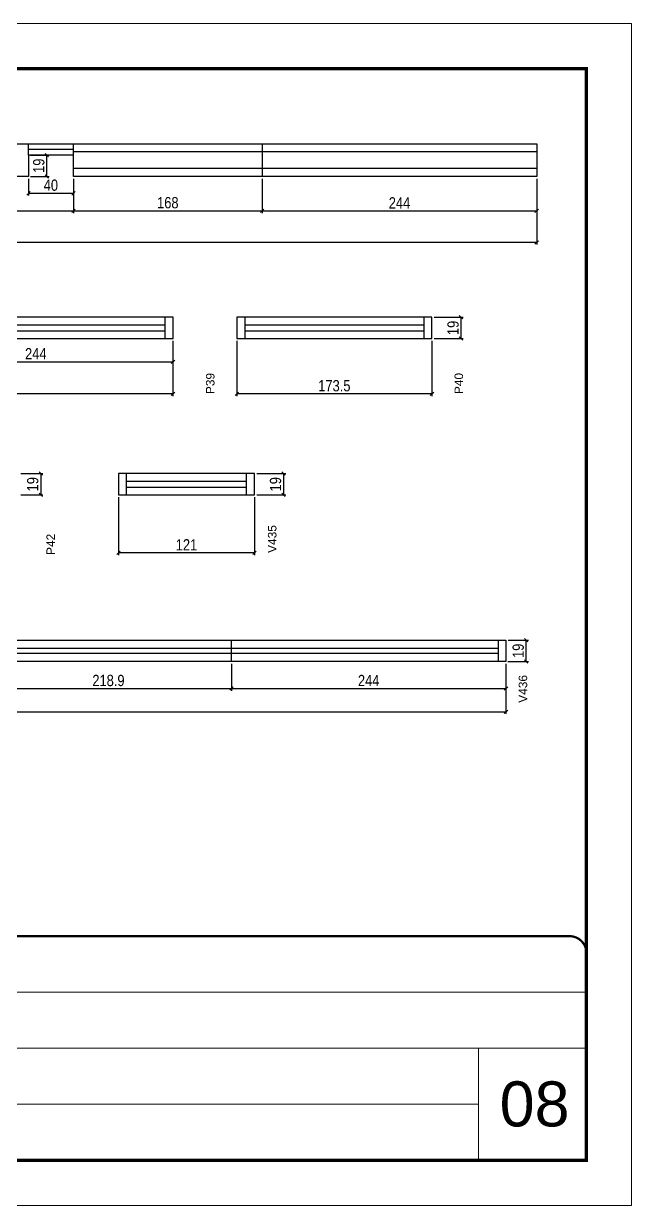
# Model space of a CAD drawing. Extents: x -3394 to 16474, y 3662 to 14397.
# Drawn here: x 9972 to 10512, y 12198 to 13248 of the extents above; entities that cross this region are included whole.
import ezdxf

# ---------------------------------------------------------------- set-up
doc = ezdxf.new("R2010")
doc.units = 0
doc.linetypes.add('CONTINUO', pattern=[0])
doc.linetypes.add('DASHED', pattern=[0.75, 0.5, -0.25])
doc.layers.get('0').update_dxf_attribs({"linetype": 'CONTINUOUS'})
doc.layers.get('Defpoints').update_dxf_attribs({"linetype": 'CONTINUOUS'})
for name, color, linetype, lineweight in [('CARIMBO', 255, 'CONTINUOUS', 9), ('Folhas', 255, 'CONTINUOUS', 9), ('SARRAFO DE PRESSAO', 251, 'DASHED', 9)]:
    doc.layers.add(name, color=color, linetype=linetype, lineweight=lineweight)
for name, color, linetype in [('COTA', 241, 'CONTINUOUS'), ('NOMENCLATURA', 7, 'CONTINUOUS'), ('Painéis', 200, 'CONTINUOUS'), ('SARR_2.2x7', 40, 'CONTINUOUS'), ('SARR_EDITAR', 141, 'CONTINUOUS')]:
    doc.layers.add(name, color=color, linetype=linetype)
doc.styles.add('ARIAL', font='arial.ttf')
doc.styles.add('COTA TECNICA', font='techl___.ttf', dxfattribs={"height": 10})
doc.dimstyles.new('PAINEL', dxfattribs={"dimtxt": 10, "dimasz": 3, "dimexe": 3, "dimexo": 3, "dimgap": 3, "dimtad": 1, "dimdec": 1, "dimzin": 12, "dimdsep": 46, "dimtxsty": 'COTA TECNICA', "dimblk1": 'OBLIQUE', "dimblk2": 'OBLIQUE', "dimsah": 1, "dimcen": 0.9, "dimclrd": 4, "dimclre": 4, "dimclrt": 240, "dimadec": 1, "dimazin": 3, "dimtfac": 1, "dimtdec": 1, "dimtmove": 0, "dimatfit": 3, "dimfxl": 1, "dimtolj": 1, "dimtzin": 12, "dimarcsym": 0})

# ---------------------------------------------------------------- blocks, each defined once
blk = doc.blocks.new('9999999999')
at = {"color": 30, "linetype": 'CONTINUO'}
for p, q in [((98564.6, 34379.6), (99584, 34379.6)), ((98564.6, 34329.8), (99488, 34329.8)), ((99584, 34329.8), (99488, 34329.8)), ((99488, 34329.8), (99488, 34230.2)), ((98564.6, 34280), (99488, 34280))]:
    blk.add_line(p, q, dxfattribs=at)
at = {"color": 30, "linetype": 'CONTINUO', "const_width": 2}
blk.add_lwpolyline([(99584, 34230.2), (99584, 34414.4, 0.414214), (99569, 34429.4), (98229, 34429.4, 0.414214), (98214, 34414.4), (98214, 34245.2, 0.414214), (98229, 34230.2), (99584, 34230.2)], format="xyb", dxfattribs=at)
at = {"layer": 'Folhas'}
blk.add_lwpolyline([(98139, 34190.2), (99624, 34190.2), (99624, 35240.2), (98139, 35240.2)], close=True, dxfattribs=at)
at = {"layer": 'Folhas', "color": 30, "const_width": 3}
blk.add_lwpolyline([(98214, 34230.2), (99584, 34230.2), (99584, 35200.2), (98214, 35200.2)], close=True, dxfattribs=at)
blk = doc.blocks.new('_Oblique')
at = {"color": 0, "linetype": 'ByBlock', "lineweight": -2}
blk.add_line((-0.5, -0.5), (0.5, 0.5), dxfattribs=at)
blk = doc.blocks.new('*D98')
at = {"layer": 'COTA', "color": 4, "linetype": 'Continuous', "lineweight": -2, "transparency": 16777216}
for p, q in [((9831.5, 13110.2), (9831.5, 13079.7)), ((10016, 13110.2), (10016, 13079.7)), ((9831.5, 13081.7), (10016, 13081.7))]:
    blk.add_line(p, q, dxfattribs=at)
at = {"layer": 'Defpoints', "color": 0, "linetype": 'Continuous', "transparency": 16777216}
for p in [(9831.5, 13112.2), (10016, 13112.2), (10016, 13081.7)]:
    blk.add_point(p, dxfattribs=at)
at = {"layer": 'COTA', "color": 4, "linetype": 'Continuous', "lineweight": -2, "transparency": 16777216, "xscale": 3, "yscale": 3, "zscale": 3, "rotation": 180}
blk.add_blockref('_Oblique', (9831.5, 13081.7), dxfattribs=at)
at = {"layer": 'COTA', "color": 4, "linetype": 'Continuous', "lineweight": -2, "transparency": 16777216, "xscale": 3, "yscale": 3, "zscale": 3}
blk.add_blockref('_Oblique', (10016, 13081.7), dxfattribs=at)
at = {"layer": 'COTA', "color": 240, "linetype": 'Continuous', "transparency": 16777216, "insert": (9923.7, 13088.8), "char_height": 10, "attachment_point": 5, "style": 'COTA TECNICA'}
blk.add_mtext('\\A1;184.6', dxfattribs=at)
blk = doc.blocks.new('*D99')
at = {"layer": 'COTA', "color": 4, "linetype": 'Continuous', "lineweight": -2, "transparency": 16777216}
for p, q in [((10016, 13110.2), (10016, 13079.7)), ((10184, 13110.2), (10184, 13079.7)), ((10016, 13081.7), (10184, 13081.7))]:
    blk.add_line(p, q, dxfattribs=at)
at = {"layer": 'Defpoints', "color": 0, "linetype": 'Continuous', "transparency": 16777216}
for p in [(10016, 13112.2), (10184, 13112.2), (10184, 13081.7)]:
    blk.add_point(p, dxfattribs=at)
at = {"layer": 'COTA', "color": 4, "linetype": 'Continuous', "lineweight": -2, "transparency": 16777216, "xscale": 3, "yscale": 3, "zscale": 3, "rotation": 180}
blk.add_blockref('_Oblique', (10016, 13081.7), dxfattribs=at)
at = {"layer": 'COTA', "color": 4, "linetype": 'Continuous', "lineweight": -2, "transparency": 16777216, "xscale": 3, "yscale": 3, "zscale": 3}
blk.add_blockref('_Oblique', (10184, 13081.7), dxfattribs=at)
at = {"layer": 'COTA', "color": 240, "linetype": 'Continuous', "transparency": 16777216, "insert": (10100, 13088.8), "char_height": 10, "attachment_point": 5, "style": 'COTA TECNICA'}
blk.add_mtext('\\A1;168', dxfattribs=at)
blk = doc.blocks.new('*D100')
at = {"layer": 'COTA', "color": 4, "linetype": 'Continuous', "lineweight": -2, "transparency": 16777216}
for p, q in [((10184, 13110.2), (10184, 13079.7)), ((10428, 13110.2), (10428, 13079.7)), ((10184, 13081.7), (10428, 13081.7))]:
    blk.add_line(p, q, dxfattribs=at)
at = {"layer": 'Defpoints', "color": 0, "linetype": 'Continuous', "transparency": 16777216}
for p in [(10184, 13112.2), (10428, 13112.2), (10428, 13081.7)]:
    blk.add_point(p, dxfattribs=at)
at = {"layer": 'COTA', "color": 4, "linetype": 'Continuous', "lineweight": -2, "transparency": 16777216, "xscale": 3, "yscale": 3, "zscale": 3, "rotation": 180}
blk.add_blockref('_Oblique', (10184, 13081.7), dxfattribs=at)
at = {"layer": 'COTA', "color": 4, "linetype": 'Continuous', "lineweight": -2, "transparency": 16777216, "xscale": 3, "yscale": 3, "zscale": 3}
blk.add_blockref('_Oblique', (10428, 13081.7), dxfattribs=at)
at = {"layer": 'COTA', "color": 240, "linetype": 'Continuous', "transparency": 16777216, "insert": (10306, 13088.7), "char_height": 10, "attachment_point": 5, "style": 'COTA TECNICA'}
blk.add_mtext('\\A1;244', dxfattribs=at)
blk = doc.blocks.new('*D101')
at = {"layer": 'COTA', "color": 4, "linetype": 'Continuous', "lineweight": -2, "transparency": 16777216}
for p, q in [((9174, 13110.2), (9174, 13051.6)), ((10428, 13110.2), (10428, 13051.6)), ((10428, 13053.6), (9174, 13053.6))]:
    blk.add_line(p, q, dxfattribs=at)
at = {"layer": 'Defpoints', "color": 0, "linetype": 'Continuous', "transparency": 16777216}
for p in [(9174, 13112.2), (10428, 13112.2), (9174, 13053.6)]:
    blk.add_point(p, dxfattribs=at)
at = {"layer": 'COTA', "color": 4, "linetype": 'Continuous', "lineweight": -2, "transparency": 16777216, "xscale": 3, "yscale": 3, "zscale": 3, "rotation": 180}
blk.add_blockref('_Oblique', (9174, 13053.6), dxfattribs=at)
at = {"layer": 'COTA', "color": 4, "linetype": 'Continuous', "lineweight": -2, "transparency": 16777216, "xscale": 3, "yscale": 3, "zscale": 3}
blk.add_blockref('_Oblique', (10428, 13053.6), dxfattribs=at)
at = {"layer": 'COTA', "color": 240, "linetype": 'Continuous', "transparency": 16777216, "insert": (9801, 13060.7), "char_height": 10, "attachment_point": 5, "style": 'COTA TECNICA'}
blk.add_mtext('\\A1;1254', dxfattribs=at)
blk = doc.blocks.new('*D113')
at = {"layer": 'COTA', "color": 4, "linetype": 'Continuous', "lineweight": -2, "transparency": 16777216}
for p, q in [((9976, 13110.2), (9976, 13095.2)), ((10016, 13110.2), (10016, 13095.2)), ((9976, 13097.2), (10016, 13097.2))]:
    blk.add_line(p, q, dxfattribs=at)
at = {"layer": 'Defpoints', "color": 0, "linetype": 'Continuous', "transparency": 16777216}
for p in [(9976, 13112.2), (10016, 13112.2), (10016, 13097.2)]:
    blk.add_point(p, dxfattribs=at)
at = {"layer": 'COTA', "color": 4, "linetype": 'Continuous', "lineweight": -2, "transparency": 16777216, "xscale": 3, "yscale": 3, "zscale": 3, "rotation": 180}
blk.add_blockref('_Oblique', (9976, 13097.2), dxfattribs=at)
at = {"layer": 'COTA', "color": 4, "linetype": 'Continuous', "lineweight": -2, "transparency": 16777216, "xscale": 3, "yscale": 3, "zscale": 3}
blk.add_blockref('_Oblique', (10016, 13097.2), dxfattribs=at)
at = {"layer": 'COTA', "color": 240, "linetype": 'Continuous', "transparency": 16777216, "insert": (9996, 13104.4), "char_height": 10, "attachment_point": 5, "style": 'COTA TECNICA'}
blk.add_mtext('\\A1;40', dxfattribs=at)
blk = doc.blocks.new('*D114')
at = {"layer": 'COTA', "color": 4, "linetype": 'Continuous', "lineweight": -2, "transparency": 16777216}
for p, q in [((9978, 13131.2), (9994.4, 13131.2)), ((9992.4, 13112.2), (9992.4, 13131.2)), ((9978, 13112.2), (9994.4, 13112.2))]:
    blk.add_line(p, q, dxfattribs=at)
at = {"layer": 'Defpoints', "color": 0, "linetype": 'Continuous', "transparency": 16777216}
for p in [(9976, 13131.2), (9992.4, 13131.2), (9976, 13112.2)]:
    blk.add_point(p, dxfattribs=at)
at = {"layer": 'COTA', "color": 4, "linetype": 'Continuous', "lineweight": -2, "transparency": 16777216, "xscale": 3, "yscale": 3, "zscale": 3}
for p, rotation in [((9992.4, 13131.2), 90), ((9992.4, 13112.2), 270)]:
    blk.add_blockref('_Oblique', p, dxfattribs=dict(at, rotation=rotation))
at = {"layer": 'COTA', "color": 240, "linetype": 'Continuous', "transparency": 16777216, "insert": (9985.3, 13121.7), "char_height": 10, "attachment_point": 5, "rotation": 90, "style": 'COTA TECNICA'}
blk.add_mtext('\\A1;19', dxfattribs=at)
blk = doc.blocks.new('*D116')
at = {"layer": 'COTA', "color": 4, "linetype": 'Continuous', "lineweight": -2, "transparency": 16777216}
for p, q in [((9860.6, 12966.1), (9860.6, 12945.6)), ((10104.6, 12966.1), (10104.6, 12945.6)), ((9860.6, 12947.6), (10104.6, 12947.6))]:
    blk.add_line(p, q, dxfattribs=at)
at = {"layer": 'Defpoints', "color": 0, "linetype": 'Continuous', "transparency": 16777216}
for p in [(9860.6, 12968.1), (10104.6, 12968.1), (10104.6, 12947.6)]:
    blk.add_point(p, dxfattribs=at)
at = {"layer": 'COTA', "color": 4, "linetype": 'Continuous', "lineweight": -2, "transparency": 16777216, "xscale": 3, "yscale": 3, "zscale": 3, "rotation": 180}
blk.add_blockref('_Oblique', (9860.6, 12947.6), dxfattribs=at)
at = {"layer": 'COTA', "color": 4, "linetype": 'Continuous', "lineweight": -2, "transparency": 16777216, "xscale": 3, "yscale": 3, "zscale": 3}
blk.add_blockref('_Oblique', (10104.6, 12947.6), dxfattribs=at)
at = {"layer": 'COTA', "color": 240, "linetype": 'Continuous', "transparency": 16777216, "insert": (9982.6, 12954.7), "char_height": 10, "attachment_point": 5, "style": 'COTA TECNICA'}
blk.add_mtext('\\A1;244', dxfattribs=at)
blk = doc.blocks.new('*D117')
at = {"layer": 'COTA', "color": 4, "linetype": 'Continuous', "lineweight": -2, "transparency": 16777216}
for p, q in [((9635.1, 12966.1), (9635.1, 12917)), ((10104.6, 12966.1), (10104.6, 12917)), ((10104.6, 12919), (9635.1, 12919))]:
    blk.add_line(p, q, dxfattribs=at)
at = {"layer": 'Defpoints', "color": 0, "linetype": 'Continuous', "transparency": 16777216}
for p in [(9635.1, 12968.1), (10104.6, 12968.1), (9635.1, 12919)]:
    blk.add_point(p, dxfattribs=at)
at = {"layer": 'COTA', "color": 4, "linetype": 'Continuous', "lineweight": -2, "transparency": 16777216, "xscale": 3, "yscale": 3, "zscale": 3, "rotation": 180}
blk.add_blockref('_Oblique', (9635.1, 12919), dxfattribs=at)
at = {"layer": 'COTA', "color": 4, "linetype": 'Continuous', "lineweight": -2, "transparency": 16777216, "xscale": 3, "yscale": 3, "zscale": 3}
blk.add_blockref('_Oblique', (10104.6, 12919), dxfattribs=at)
at = {"layer": 'COTA', "color": 240, "linetype": 'Continuous', "transparency": 16777216, "insert": (9869.9, 12926.1), "char_height": 10, "attachment_point": 5, "style": 'COTA TECNICA'}
blk.add_mtext('\\A1;469.5', dxfattribs=at)
blk = doc.blocks.new('*D118')
at = {"layer": 'COTA', "color": 4, "linetype": 'Continuous', "lineweight": -2, "transparency": 16777216}
for p, q in [((10336.9, 12987.1), (10362.7, 12987.1)), ((10360.7, 12987.1), (10360.7, 12968.1)), ((10336.9, 12968.1), (10362.7, 12968.1))]:
    blk.add_line(p, q, dxfattribs=at)
at = {"layer": 'Defpoints', "color": 0, "linetype": 'Continuous', "transparency": 16777216}
for p in [(10334.9, 12987.1), (10334.9, 12968.1), (10360.7, 12968.1)]:
    blk.add_point(p, dxfattribs=at)
at = {"layer": 'COTA', "color": 4, "linetype": 'Continuous', "lineweight": -2, "transparency": 16777216, "xscale": 3, "yscale": 3, "zscale": 3}
for p, rotation in [((10360.7, 12987.1), 90), ((10360.7, 12968.1), 270)]:
    blk.add_blockref('_Oblique', p, dxfattribs=dict(at, rotation=rotation))
at = {"layer": 'COTA', "color": 240, "linetype": 'Continuous', "transparency": 16777216, "insert": (10353.7, 12977.6), "char_height": 10, "attachment_point": 5, "rotation": 90, "style": 'COTA TECNICA'}
blk.add_mtext('\\A1;19', dxfattribs=at)
blk = doc.blocks.new('*D119')
at = {"layer": 'COTA', "color": 4, "linetype": 'Continuous', "lineweight": -2, "transparency": 16777216}
for p, q in [((10161.4, 12966.1), (10161.4, 12917)), ((10334.9, 12966.1), (10334.9, 12917)), ((10334.9, 12919), (10161.4, 12919))]:
    blk.add_line(p, q, dxfattribs=at)
at = {"layer": 'Defpoints', "color": 0, "linetype": 'Continuous', "transparency": 16777216}
for p in [(10161.4, 12968.1), (10334.9, 12968.1), (10161.4, 12919)]:
    blk.add_point(p, dxfattribs=at)
at = {"layer": 'COTA', "color": 4, "linetype": 'Continuous', "lineweight": -2, "transparency": 16777216, "xscale": 3, "yscale": 3, "zscale": 3, "rotation": 180}
blk.add_blockref('_Oblique', (10161.4, 12919), dxfattribs=at)
at = {"layer": 'COTA', "color": 4, "linetype": 'Continuous', "lineweight": -2, "transparency": 16777216, "xscale": 3, "yscale": 3, "zscale": 3}
blk.add_blockref('_Oblique', (10334.9, 12919), dxfattribs=at)
at = {"layer": 'COTA', "color": 240, "linetype": 'Continuous', "transparency": 16777216, "insert": (10248.1, 12926.2), "char_height": 10, "attachment_point": 5, "style": 'COTA TECNICA'}
blk.add_mtext('\\A1;173.5', dxfattribs=at)
blk = doc.blocks.new('*D125')
at = {"layer": 'COTA', "color": 4, "linetype": 'Continuous', "lineweight": -2, "transparency": 16777216}
for p, q in [((9969.3, 12848.2), (9989, 12848.2)), ((9987, 12848.2), (9987, 12829.2)), ((9969.3, 12829.2), (9989, 12829.2))]:
    blk.add_line(p, q, dxfattribs=at)
at = {"layer": 'Defpoints', "color": 0, "linetype": 'Continuous', "transparency": 16777216}
for p in [(9967.3, 12848.2), (9967.3, 12829.2), (9987, 12829.2)]:
    blk.add_point(p, dxfattribs=at)
at = {"layer": 'COTA', "color": 4, "linetype": 'Continuous', "lineweight": -2, "transparency": 16777216, "xscale": 3, "yscale": 3, "zscale": 3}
for p, rotation in [((9987, 12848.2), 90), ((9987, 12829.2), 270)]:
    blk.add_blockref('_Oblique', p, dxfattribs=dict(at, rotation=rotation))
at = {"layer": 'COTA', "color": 240, "linetype": 'Continuous', "transparency": 16777216, "insert": (9979.9, 12838.7), "char_height": 10, "attachment_point": 5, "rotation": 90, "style": 'COTA TECNICA'}
blk.add_mtext('\\A1;19', dxfattribs=at)
blk = doc.blocks.new('*D128')
at = {"layer": 'COTA', "color": 4, "linetype": 'Continuous', "lineweight": -2, "transparency": 16777216}
for p, q in [((10179.1, 12848.2), (10204.9, 12848.2)), ((10202.9, 12848.2), (10202.9, 12829.2)), ((10179.1, 12829.2), (10204.9, 12829.2))]:
    blk.add_line(p, q, dxfattribs=at)
at = {"layer": 'Defpoints', "color": 0, "linetype": 'Continuous', "transparency": 16777216}
for p in [(10177.1, 12848.2), (10177.1, 12829.2), (10202.9, 12829.2)]:
    blk.add_point(p, dxfattribs=at)
at = {"layer": 'COTA', "color": 4, "linetype": 'Continuous', "lineweight": -2, "transparency": 16777216, "xscale": 3, "yscale": 3, "zscale": 3}
for p, rotation in [((10202.9, 12848.2), 90), ((10202.9, 12829.2), 270)]:
    blk.add_blockref('_Oblique', p, dxfattribs=dict(at, rotation=rotation))
at = {"layer": 'COTA', "color": 240, "linetype": 'Continuous', "transparency": 16777216, "insert": (10195.8, 12838.7), "char_height": 10, "attachment_point": 5, "rotation": 90, "style": 'COTA TECNICA'}
blk.add_mtext('\\A1;19', dxfattribs=at)
blk = doc.blocks.new('*D129')
at = {"layer": 'COTA', "color": 4, "linetype": 'Continuous', "lineweight": -2, "transparency": 16777216}
for p, q in [((10056.1, 12827.2), (10056.1, 12775.8)), ((10177.1, 12827.2), (10177.1, 12775.8)), ((10177.1, 12777.8), (10056.1, 12777.8))]:
    blk.add_line(p, q, dxfattribs=at)
at = {"layer": 'Defpoints', "color": 0, "linetype": 'Continuous', "transparency": 16777216}
for p in [(10056.1, 12829.2), (10177.1, 12829.2), (10056.1, 12777.8)]:
    blk.add_point(p, dxfattribs=at)
at = {"layer": 'COTA', "color": 4, "linetype": 'Continuous', "lineweight": -2, "transparency": 16777216, "xscale": 3, "yscale": 3, "zscale": 3, "rotation": 180}
blk.add_blockref('_Oblique', (10056.1, 12777.8), dxfattribs=at)
at = {"layer": 'COTA', "color": 4, "linetype": 'Continuous', "lineweight": -2, "transparency": 16777216, "xscale": 3, "yscale": 3, "zscale": 3}
blk.add_blockref('_Oblique', (10177.1, 12777.8), dxfattribs=at)
at = {"layer": 'COTA', "color": 240, "linetype": 'Continuous', "transparency": 16777216, "insert": (10116.6, 12784.9), "char_height": 10, "attachment_point": 5, "style": 'COTA TECNICA'}
blk.add_mtext('\\A1;121', dxfattribs=at)
blk = doc.blocks.new('*D133')
at = {"layer": 'COTA', "color": 4, "linetype": 'Continuous', "lineweight": -2, "transparency": 16777216}
for p, q in [((9937.7, 12679.2), (9937.7, 12655.2)), ((10156.6, 12679.2), (10156.6, 12655.2)), ((9937.7, 12657.2), (10156.6, 12657.2))]:
    blk.add_line(p, q, dxfattribs=at)
at = {"layer": 'Defpoints', "color": 0, "linetype": 'Continuous', "transparency": 16777216}
for p in [(9937.7, 12681.2), (10156.6, 12681.2), (10156.6, 12657.2)]:
    blk.add_point(p, dxfattribs=at)
at = {"layer": 'COTA', "color": 4, "linetype": 'Continuous', "lineweight": -2, "transparency": 16777216, "xscale": 3, "yscale": 3, "zscale": 3, "rotation": 180}
blk.add_blockref('_Oblique', (9937.7, 12657.2), dxfattribs=at)
at = {"layer": 'COTA', "color": 4, "linetype": 'Continuous', "lineweight": -2, "transparency": 16777216, "xscale": 3, "yscale": 3, "zscale": 3}
blk.add_blockref('_Oblique', (10156.6, 12657.2), dxfattribs=at)
at = {"layer": 'COTA', "color": 240, "linetype": 'Continuous', "transparency": 16777216, "insert": (10047.2, 12664.3), "char_height": 10, "attachment_point": 5, "style": 'COTA TECNICA'}
blk.add_mtext('\\A1;218.9', dxfattribs=at)
blk = doc.blocks.new('*D134')
at = {"layer": 'COTA', "color": 4, "linetype": 'Continuous', "lineweight": -2, "transparency": 16777216}
for p, q in [((10156.6, 12679.2), (10156.6, 12655.2)), ((10400.7, 12679.2), (10400.7, 12655.2)), ((10156.6, 12657.2), (10400.7, 12657.2))]:
    blk.add_line(p, q, dxfattribs=at)
at = {"layer": 'Defpoints', "color": 0, "linetype": 'Continuous', "transparency": 16777216}
for p in [(10156.6, 12681.2), (10400.7, 12681.2), (10400.7, 12657.2)]:
    blk.add_point(p, dxfattribs=at)
at = {"layer": 'COTA', "color": 4, "linetype": 'Continuous', "lineweight": -2, "transparency": 16777216, "xscale": 3, "yscale": 3, "zscale": 3, "rotation": 180}
blk.add_blockref('_Oblique', (10156.6, 12657.2), dxfattribs=at)
at = {"layer": 'COTA', "color": 4, "linetype": 'Continuous', "lineweight": -2, "transparency": 16777216, "xscale": 3, "yscale": 3, "zscale": 3}
blk.add_blockref('_Oblique', (10400.7, 12657.2), dxfattribs=at)
at = {"layer": 'COTA', "color": 240, "linetype": 'Continuous', "transparency": 16777216, "insert": (10278.6, 12664.3), "char_height": 10, "attachment_point": 5, "style": 'COTA TECNICA'}
blk.add_mtext('\\A1;244', dxfattribs=at)
blk = doc.blocks.new('*D135')
at = {"layer": 'COTA', "color": 4, "linetype": 'Continuous', "lineweight": -2, "transparency": 16777216}
for p, q in [((9449.7, 12679.2), (9449.7, 12634.6)), ((10400.7, 12679.2), (10400.7, 12634.6)), ((9449.7, 12636.6), (10400.7, 12636.6))]:
    blk.add_line(p, q, dxfattribs=at)
at = {"layer": 'Defpoints', "color": 0, "linetype": 'Continuous', "transparency": 16777216}
for p in [(9449.7, 12681.2), (10400.7, 12681.2), (10400.7, 12636.6)]:
    blk.add_point(p, dxfattribs=at)
at = {"layer": 'COTA', "color": 4, "linetype": 'Continuous', "lineweight": -2, "transparency": 16777216, "xscale": 3, "yscale": 3, "zscale": 3, "rotation": 180}
blk.add_blockref('_Oblique', (9449.7, 12636.6), dxfattribs=at)
at = {"layer": 'COTA', "color": 4, "linetype": 'Continuous', "lineweight": -2, "transparency": 16777216, "xscale": 3, "yscale": 3, "zscale": 3}
blk.add_blockref('_Oblique', (10400.7, 12636.6), dxfattribs=at)
at = {"layer": 'COTA', "color": 240, "linetype": 'Continuous', "transparency": 16777216, "insert": (9925.2, 12643.7), "char_height": 10, "attachment_point": 5, "style": 'COTA TECNICA'}
blk.add_mtext('\\A1;950.9', dxfattribs=at)
blk = doc.blocks.new('*D136')
at = {"layer": 'COTA', "color": 4, "linetype": 'Continuous', "lineweight": -2, "transparency": 16777216}
for p, q in [((10402.7, 12700.2), (10420.6, 12700.2)), ((10418.6, 12681.2), (10418.6, 12700.2)), ((10402.4, 12681.2), (10420.6, 12681.2))]:
    blk.add_line(p, q, dxfattribs=at)
at = {"layer": 'Defpoints', "color": 0, "linetype": 'Continuous', "transparency": 16777216}
for p in [(10400.7, 12700.2), (10418.6, 12700.2), (10400.4, 12681.2)]:
    blk.add_point(p, dxfattribs=at)
at = {"layer": 'COTA', "color": 4, "linetype": 'Continuous', "lineweight": -2, "transparency": 16777216, "xscale": 3, "yscale": 3, "zscale": 3}
for p, rotation in [((10418.6, 12700.2), 90), ((10418.6, 12681.2), 270)]:
    blk.add_blockref('_Oblique', p, dxfattribs=dict(at, rotation=rotation))
at = {"layer": 'COTA', "color": 240, "linetype": 'Continuous', "transparency": 16777216, "insert": (10411.6, 12690.7), "char_height": 10, "attachment_point": 5, "rotation": 90, "style": 'COTA TECNICA'}
blk.add_mtext('\\A1;19', dxfattribs=at)

msp = doc.modelspace()

# ---------------------------------------------------------------- linework, layer by layer
at = {"layer": 'Painéis', "linetype": 'Continuous'}
for p, q in [((9174.02, 13141.22), (10428.02, 13141.22)), ((10016.02, 13112.22), (10016.02, 13141.22)), ((10184.02, 13141.22), (10184.02, 13112.22)), ((10428.02, 13141.22), (10428.02, 13112.22)), ((10016.02, 13131.22), (9976.02, 13131.22)), ((9976.02, 13131.22), (9976.02, 13112.22)), ((9976.02, 13112.22), (9587.47, 13112.22)), ((10428.02, 13112.22), (10016.02, 13112.22)), ((10104.65, 12987.12), (9635.11, 12987.12)), ((10104.65, 12968.12), (10104.65, 12987.12)), ((9635.11, 12968.12), (10104.65, 12968.12)), ((9449.72, 12700.21), (10400.66, 12700.21)), ((10156.62, 12681.21), (10156.62, 12700.21)), ((10400.66, 12700.21), (10400.66, 12681.21)), ((10400.58, 12693.21), (10400.66, 12693.21)), ((10400.66, 12681.21), (9449.72, 12681.21))]:
    msp.add_line(p, q, dxfattribs=at)
for points in [[(10161.41, 12968.12), (10334.88, 12968.12), (10334.88, 12987.12), (10161.41, 12987.12)], [(10056.1, 12829.18), (10177.07, 12829.18), (10177.07, 12848.18), (10056.1, 12848.18)]]:
    msp.add_lwpolyline(points, close=True, dxfattribs=at)
at = {"layer": 'SARR_2.2x7', "ltscale": 25}
for p, q in [((10016.02, 13134.22), (10184.02, 13134.22)), ((10184.02, 13134.22), (10428.02, 13134.22)), ((10184.02, 13119.22), (10016.02, 13119.22)), ((10428.02, 13119.22), (10184.02, 13119.22)), ((10097.65, 12980.12), (9860.65, 12980.12)), ((10097.65, 12968.12), (10097.65, 12987.12)), ((10168.41, 12987.12), (10168.41, 12968.12)), ((10327.88, 12980.12), (10168.41, 12980.12)), ((10327.88, 12968.12), (10327.88, 12987.12)), ((9860.65, 12975.12), (10097.65, 12975.12)), ((10168.41, 12975.12), (10327.88, 12975.12)), ((10063.1, 12848.18), (10063.1, 12829.18)), ((10170.07, 12829.18), (10170.07, 12848.18)), ((10170.07, 12841.18), (10063.1, 12841.18)), ((10063.1, 12836.18), (10170.07, 12836.18)), ((10393.66, 12700.21), (10393.66, 12681.21)), ((9937.72, 12693.21), (10156.62, 12693.21)), ((10156.62, 12688.21), (9937.72, 12688.21)), ((10156.62, 12693.21), (10393.58, 12693.21)), ((10393.66, 12688.21), (10156.62, 12688.21))]:
    msp.add_line(p, q, dxfattribs=at)
at = {"layer": 'SARR_EDITAR', "linetype": 'Continuous'}
for p, q in [((9976.02, 13131.22), (9976.02, 13141.22)), ((10016.02, 13136.22), (9976.02, 13136.22))]:
    msp.add_line(p, q, dxfattribs=at)

# ---------------------------------------------------------------- block references
at = {"layer": 'SARRAFO DE PRESSAO', "color": 6, "linetype": 'ByBlock'}
msp.add_blockref('9999999999', (-89111.77, -21992.23), dxfattribs=at)

# ---------------------------------------------------------------- texts
at = {"layer": 'CARIMBO', "style": 'ARIAL'}
msp.add_text('08', height=40, dxfattribs=at).set_placement((10395.07, 12268.12))
at = {"layer": 'NOMENCLATURA', "linetype": 'Continuous', "style": 'ARIAL'}
for s, p in [('P39', (10141.49, 12918.81)), ('P40', (10362.5, 12918.81)), ('V435', (10196.59, 12777.7)), ('P42', (9999.63, 12775.9)), ('V436', (10419.54, 12644.54))]:
    msp.add_text(s, height=7.567, rotation=90, dxfattribs=at).set_placement(p)

# ---------------------------------------------------------------- dimensions: what is measured, and where the dimension line sits
at = {"layer": 'COTA', "linetype": 'Continuous'}
for base, p1, p2, picture, middle in [((9992.43, 13131.22), (9976.02, 13112.22), (9976.02, 13131.22), '*D114', (9985.34, 13121.72)), ((10360.75, 12968.12), (10334.88, 12987.12), (10334.88, 12968.12), '*D118', (10353.66, 12977.62)), ((9986.96, 12829.18), (9967.34, 12848.18), (9967.34, 12829.18), '*D125', (9979.87, 12838.68)), ((10202.94, 12829.18), (10177.07, 12848.18), (10177.07, 12829.18), '*D128', (10195.85, 12838.68)), ((10418.64, 12700.21), (10400.37, 12681.21), (10400.66, 12700.21), '*D136', (10411.55, 12690.71))]:
    dim = msp.add_linear_dim(base=base, p1=p1, p2=p2, angle=90, dimstyle='PAINEL', override={"dimexe": 2, "dimexo": 2, "dimgap": 2, "dimadec": 8, "dimtix": 1, "dimatfit": 2, "dimldrblk": 'Oblique'}, dxfattribs=at)
    dim.commit()
    dim.dimension.update_dxf_attribs({"geometry": picture, "text_midpoint": middle})
for base, p1, p2, override, picture, middle in [((9174.02, 13053.63), (10428.02, 13112.22), (9174.02, 13112.22), {"dimexe": 2, "dimexo": 2, "dimgap": 2, "dimadec": 8, "dimtix": 1, "dimatfit": 2, "dimldrblk": 'Oblique'}, '*D101', (9801.02, 13060.74)), ((10016.02111919, 13081.6676215), (9831.47111919, 13112.21838902), (10016.02111919, 13112.21838902), {"dimexe": 2, "dimexo": 2, "dimgap": 2, "dimadec": 8, "dimtix": 1, "dimtmove": 1, "dimatfit": 2, "dimldrblk": 'Oblique'}, '*D98', (9923.74611919, 13088.79189051)), ((10016.02, 13097.25), (9976.02, 13112.22), (10016.02, 13112.22), {"dimexe": 2, "dimexo": 2, "dimgap": 2, "dimadec": 8, "dimtix": 1, "dimatfit": 2, "dimldrblk": 'Oblique'}, '*D113', (9996.02, 13104.35)), ((10184.02, 13081.67), (10016.02, 13112.22), (10184.02, 13112.22), {"dimexe": 2, "dimexo": 2, "dimgap": 2, "dimadec": 8, "dimtix": 1, "dimtmove": 1, "dimatfit": 2, "dimldrblk": 'Oblique'}, '*D99', (10100.02, 13088.79)), ((10428.02, 13081.67), (10184.02, 13112.22), (10428.02, 13112.22), {"dimexe": 2, "dimexo": 2, "dimgap": 2, "dimadec": 8, "dimtix": 1, "dimtmove": 1, "dimatfit": 2, "dimldrblk": 'Oblique'}, '*D100', (10306.02, 13088.74)), ((9635.11, 12918.95), (10104.65, 12968.12), (9635.11, 12968.12), {"dimexe": 2, "dimexo": 2, "dimgap": 2, "dimadec": 8, "dimtix": 1, "dimatfit": 2, "dimldrblk": 'Oblique'}, '*D117', (9869.88, 12926.09)), ((10104.65, 12947.59), (9860.65, 12968.12), (10104.65, 12968.12), {"dimexe": 2, "dimexo": 2, "dimgap": 2, "dimadec": 8, "dimtix": 1, "dimtmove": 1, "dimatfit": 2, "dimldrblk": 'Oblique'}, '*D116', (9982.65, 12954.66)), ((10161.41, 12918.95), (10334.88, 12968.12), (10161.41, 12968.12), {"dimexe": 2, "dimexo": 2, "dimgap": 2, "dimadec": 8, "dimtix": 1, "dimatfit": 2, "dimldrblk": 'Oblique'}, '*D119', (10248.15, 12926.17)), ((10056.1, 12777.84), (10177.07, 12829.18), (10056.1, 12829.18), {"dimexe": 2, "dimexo": 2, "dimgap": 2, "dimadec": 8, "dimtix": 1, "dimatfit": 2, "dimldrblk": 'Oblique'}, '*D129', (10116.58, 12784.9)), ((10400.66, 12636.58), (9449.72, 12681.21), (10400.66, 12681.21), {"dimexe": 2, "dimexo": 2, "dimgap": 2, "dimadec": 8, "dimtix": 1, "dimatfit": 2, "dimldrblk": 'Oblique'}, '*D135', (9925.19, 12643.72)), ((10156.62, 12657.23), (9937.72, 12681.21), (10156.62, 12681.21), {"dimexe": 2, "dimexo": 2, "dimgap": 2, "dimadec": 8, "dimtix": 1, "dimatfit": 2, "dimldrblk": 'Oblique'}, '*D133', (10047.17, 12664.34)), ((10400.66, 12657.23), (10156.62, 12681.21), (10400.66, 12681.21), {"dimexe": 2, "dimexo": 2, "dimgap": 2, "dimadec": 8, "dimtix": 1, "dimatfit": 2, "dimldrblk": 'Oblique'}, '*D134', (10278.64, 12664.31))]:
    dim = msp.add_linear_dim(base=base, p1=p1, p2=p2, dimstyle='PAINEL', override=override, dxfattribs=at)
    dim.commit()
    dim.dimension.update_dxf_attribs({"geometry": picture, "text_midpoint": middle})

doc.saveas('drawing.dxf')
